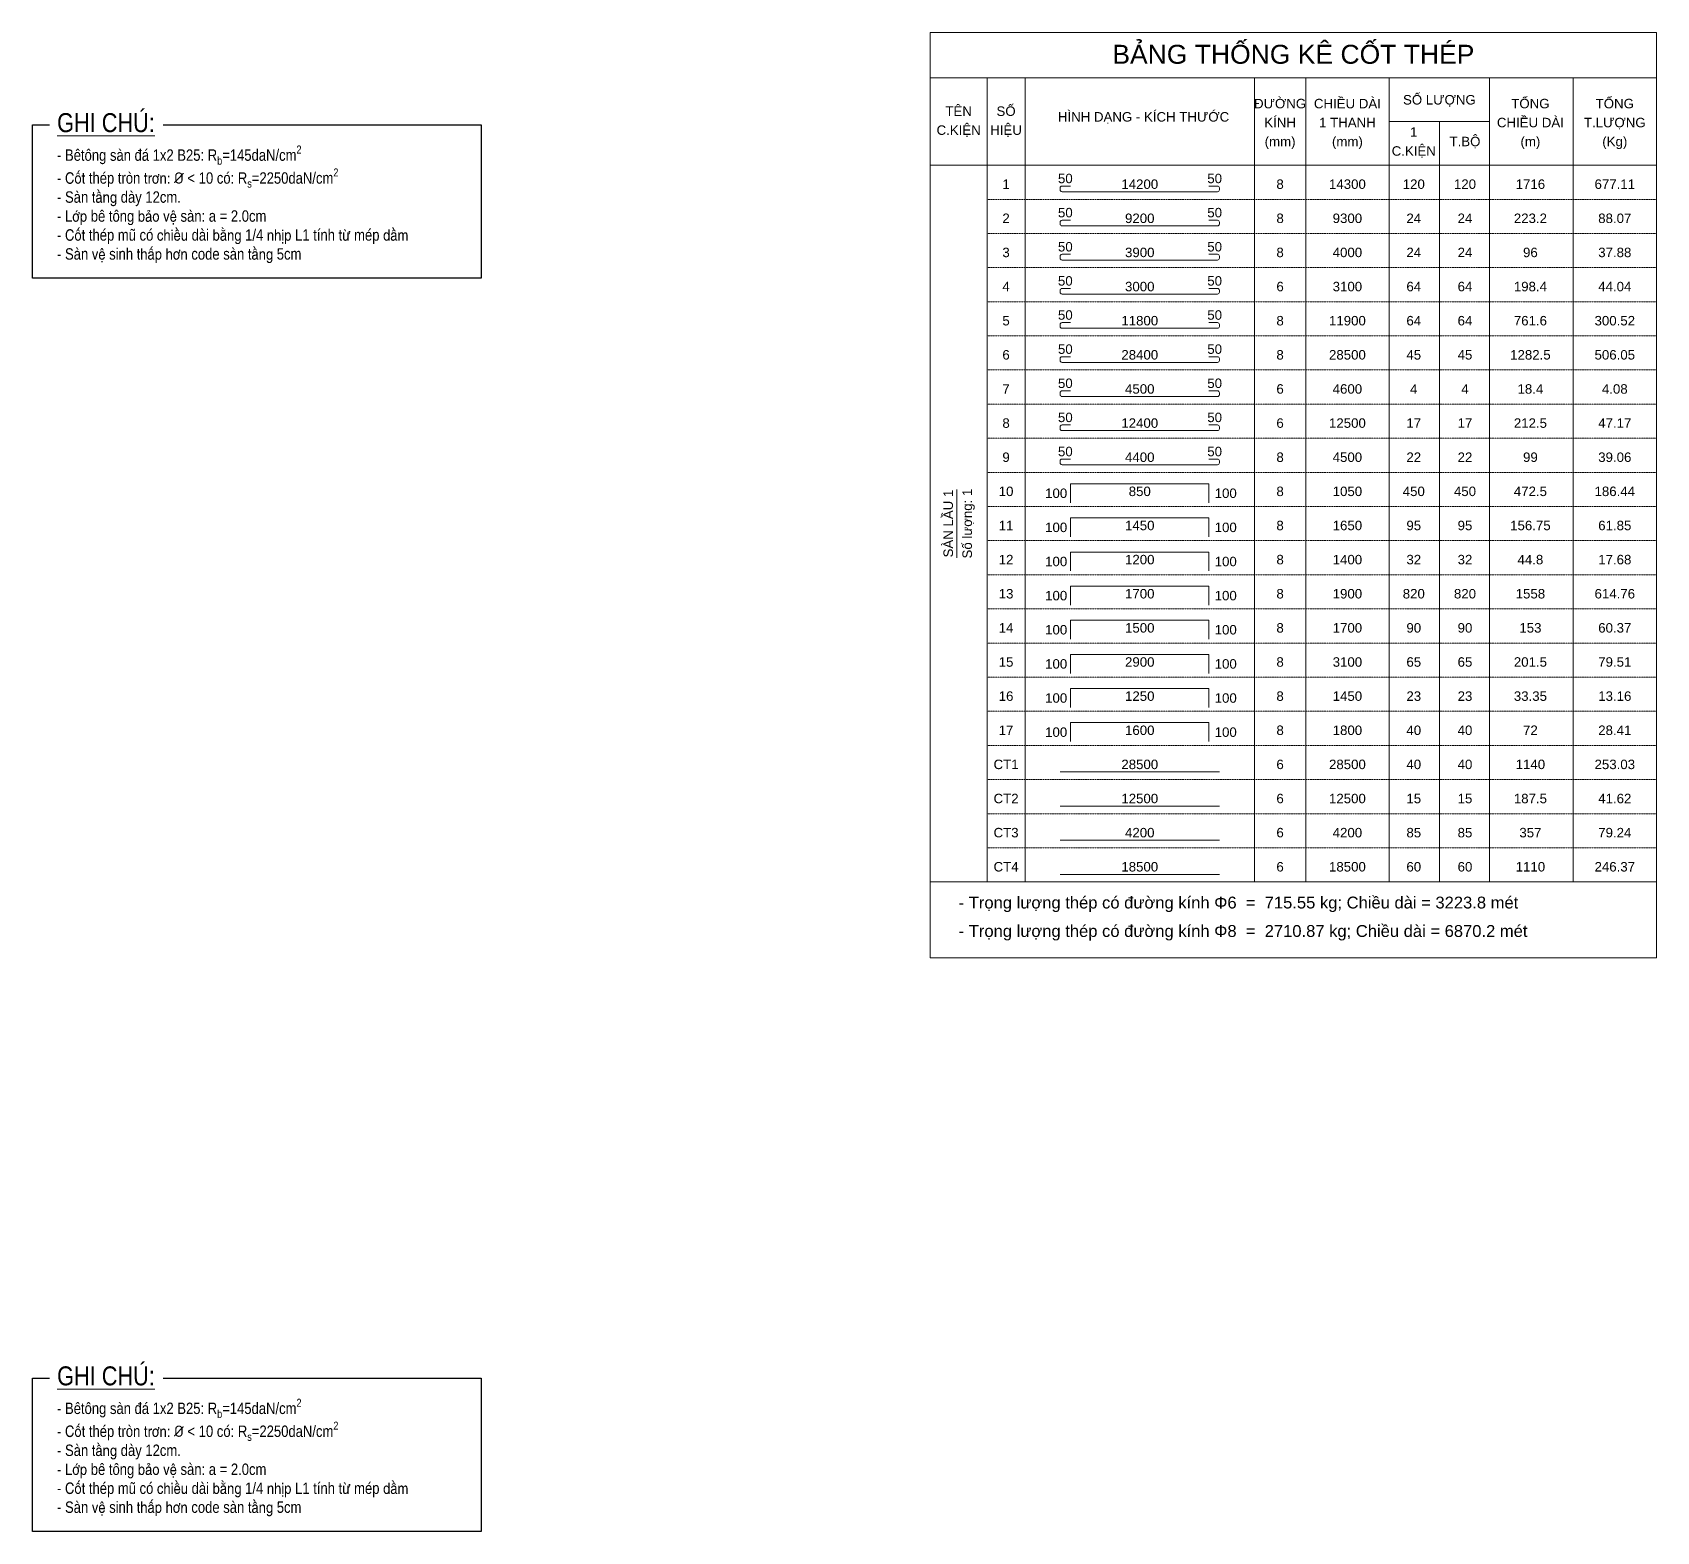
# Model space of a CAD drawing. Header units: millimetres. Extents: x 105195 to 185486, y -51269 to 23444.
# Drawn here: x 142667 to 185486, y -24119 to 15410 of the extents above; entities that cross this region are included whole.
import ezdxf
from ezdxf.enums import TextEntityAlignment as Align

# ---------------------------------------------------------------- set-up
doc = ezdxf.new("R2010")
doc.units = ezdxf.units.MM
doc.header["$LTSCALE"] = 2
doc.header["$MEASUREMENT"] = 0
doc.linetypes.add('HIDDENX2', pattern=[0.75, 0.5, -0.25])
for name, color, linetype, lineweight in [('Bao', 2, 'Continuous', 0), ('bao bao bao', 2, 'Continuous', 25), ('NetMo', 9, 'HIDDENX2', 0), ('Steel', 4, 'Continuous', 0), ('TEXT', 6, 'Continuous', 15), ('TextThep', 7, 'Continuous', 0)]:
    doc.layers.add(name, color=color, linetype=linetype, lineweight=lineweight)
doc.styles.add('CHU', font='VHELVCN0.TTF')
doc.styles.add('Hoa', font='microsslv.ttf')
doc.styles.add('Thuong', font='microsslv.ttf')

msp = doc.modelspace()

# ---------------------------------------------------------------- linework, layer by layer
at = {"layer": 'Bao'}
for p, q in [((166336.3, 15410.2), (185486.3, 15410.2)), ((166336.3, 15410.2), (166336.3, -8989.8)), ((185486.3, 15410.2), (185486.3, -8989.8)), ((166336.3, 14210.2), (185486.3, 14210.2)), ((167836.3, 14210.2), (167836.3, -6989.8)), ((168836.3, 14210.2), (168836.3, -6989.8)), ((174886.3, 14210.2), (174886.3, -6989.8)), ((176236.3, 14210.2), (176236.3, -6989.8)), ((178436.3, 14210.2), (178436.3, -6989.8)), ((181086.3, 14210.2), (181086.3, -6989.8)), ((183286.3, 14210.2), (183286.3, -6989.8)), ((178436.3, 13060.2), (181086.3, 13060.2)), ((179761.3, 13060.2), (179761.3, -6989.8)), ((166336.3, 11910.2), (185486.3, 11910.2)), ((166336.3, -8989.8), (185486.3, -8989.8))]:
    msp.add_line(p, q, dxfattribs=at)
at = {"layer": 'bao bao bao'}
for points in [[(146115.3, 12970.6), (154497.2, 12970.6), (154497.2, 8928.1), (142666.6, 8928.1), (142666.6, 12970.6), (143118.3, 12970.6)], [(146115.3, -20076.5), (154497.2, -20076.5), (154497.2, -24119), (142666.6, -24119), (142666.6, -20076.5), (143118.3, -20076.5)]]:
    msp.add_lwpolyline(points, dxfattribs=at)
at = {"layer": 'NetMo'}
for p, q in [((167836.3, 11010.2), (185486.3, 11010.2)), ((167836.3, 10110.2), (185486.3, 10110.2)), ((167836.3, 9210.2), (185486.3, 9210.2)), ((167836.3, 8310.2), (185486.3, 8310.2)), ((167836.3, 7410.2), (185486.3, 7410.2)), ((167836.3, 6510.2), (185486.3, 6510.2)), ((167836.3, 5610.2), (185486.3, 5610.2)), ((167836.3, 4710.2), (185486.3, 4710.2)), ((167836.3, 3810.2), (185486.3, 3810.2)), ((167836.3, 2910.2), (185486.3, 2910.2)), ((167836.3, 2010.2), (185486.3, 2010.2)), ((167836.3, 1110.2), (185486.3, 1110.2)), ((167836.3, 210.2), (185486.3, 210.2)), ((167836.3, -689.8), (185486.3, -689.8)), ((167836.3, -1589.8), (185486.3, -1589.8)), ((167836.3, -2489.8), (185486.3, -2489.8)), ((167836.3, -3389.8), (185486.3, -3389.8)), ((167836.3, -4289.8), (185486.3, -4289.8)), ((167836.3, -5189.8), (185486.3, -5189.8)), ((167836.3, -6089.8), (185486.3, -6089.8)), ((167836.3, -6989.8), (185486.3, -6989.8))]:
    msp.add_line(p, q, dxfattribs=at)
at = {"layer": 'Steel'}
for points in [[(170036.3, 11360.2), (169811.3, 11360.2, 0.4142136), (169761.3, 11310.2), (169761.3, 11260.2, 0.4142136), (169811.3, 11210.2), (173911.3, 11210.2, 0.4142136), (173961.3, 11260.2), (173961.3, 11310.2, 0.4142136), (173911.3, 11360.2), (173686.3, 11360.2)], [(170036.3, 10460.2), (169811.3, 10460.2, 0.4142136), (169761.3, 10410.2), (169761.3, 10360.2, 0.4142136), (169811.3, 10310.2), (173911.3, 10310.2, 0.4142136), (173961.3, 10360.2), (173961.3, 10410.2, 0.4142136), (173911.3, 10460.2), (173686.3, 10460.2)], [(170036.3, 9560.2), (169811.3, 9560.2, 0.4142136), (169761.3, 9510.2), (169761.3, 9460.2, 0.4142136), (169811.3, 9410.2), (173911.3, 9410.2, 0.4142136), (173961.3, 9460.2), (173961.3, 9510.2, 0.4142136), (173911.3, 9560.2), (173686.3, 9560.2)], [(170036.3, 8660.2), (169811.3, 8660.2, 0.4142136), (169761.3, 8610.2), (169761.3, 8560.2, 0.4142136), (169811.3, 8510.2), (173911.3, 8510.2, 0.4142136), (173961.3, 8560.2), (173961.3, 8610.2, 0.4142136), (173911.3, 8660.2), (173686.3, 8660.2)], [(170036.3, 7760.2), (169811.3, 7760.2, 0.4142136), (169761.3, 7710.2), (169761.3, 7660.2, 0.4142136), (169811.3, 7610.2), (173911.3, 7610.2, 0.4142136), (173961.3, 7660.2), (173961.3, 7710.2, 0.4142136), (173911.3, 7760.2), (173686.3, 7760.2)], [(170036.3, 6860.2), (169811.3, 6860.2, 0.4142136), (169761.3, 6810.2), (169761.3, 6760.2, 0.4142136), (169811.3, 6710.2), (173911.3, 6710.2, 0.4142136), (173961.3, 6760.2), (173961.3, 6810.2, 0.4142136), (173911.3, 6860.2), (173686.3, 6860.2)], [(170036.3, 5960.2), (169811.3, 5960.2, 0.4142136), (169761.3, 5910.2), (169761.3, 5860.2, 0.4142136), (169811.3, 5810.2), (173911.3, 5810.2, 0.4142136), (173961.3, 5860.2), (173961.3, 5910.2, 0.4142136), (173911.3, 5960.2), (173686.3, 5960.2)], [(170036.3, 5060.2), (169811.3, 5060.2, 0.4142136), (169761.3, 5010.2), (169761.3, 4960.2, 0.4142136), (169811.3, 4910.2), (173911.3, 4910.2, 0.4142136), (173961.3, 4960.2), (173961.3, 5010.2, 0.4142136), (173911.3, 5060.2), (173686.3, 5060.2)], [(170036.3, 4160.2), (169811.3, 4160.2, 0.4142136), (169761.3, 4110.2), (169761.3, 4060.2, 0.4142136), (169811.3, 4010.2), (173911.3, 4010.2, 0.4142136), (173961.3, 4060.2), (173961.3, 4110.2, 0.4142136), (173911.3, 4160.2), (173686.3, 4160.2)]]:
    msp.add_lwpolyline(points, format="xyb", dxfattribs=at)
for points in [[(170036.3, 3010.2), (170036.3, 3510.2), (173686.3, 3510.2), (173686.3, 3010.2)], [(170036.3, 2110.2), (170036.3, 2610.2), (173686.3, 2610.2), (173686.3, 2110.2)], [(170036.3, 1210.2), (170036.3, 1710.2), (173686.3, 1710.2), (173686.3, 1210.2)], [(170036.3, 310.2), (170036.3, 810.2), (173686.3, 810.2), (173686.3, 310.2)], [(170036.3, -589.8), (170036.3, -89.8), (173686.3, -89.8), (173686.3, -589.8)], [(170036.3, -1489.8), (170036.3, -989.8), (173686.3, -989.8), (173686.3, -1489.8)], [(170036.3, -2389.8), (170036.3, -1889.8), (173686.3, -1889.8), (173686.3, -2389.8)], [(170036.3, -3289.8), (170036.3, -2789.8), (173686.3, -2789.8), (173686.3, -3289.8)], [(169761.3, -4089.8), (173961.3, -4089.8)], [(169761.3, -4989.8), (173961.3, -4989.8)], [(169761.3, -5889.8), (173961.3, -5889.8)], [(169761.3, -6789.8), (173961.3, -6789.8)]]:
    msp.add_lwpolyline(points, dxfattribs=at)
at = {"layer": 'TEXT'}
for p, q in [((167036.3, 1560.2), (167036.3, 3360.2)), ((166336.3, -6989.8), (185486.3, -6989.8)), ((166336.3, -6989.8), (185486.3, -6989.8))]:
    msp.add_line(p, q, dxfattribs=at)

# ---------------------------------------------------------------- texts
at = {"layer": 'TEXT', "color": 4, "style": 'Hoa'}
msp.add_text('BẢNG THỐNG KÊ CỐT THÉP', height=500, dxfattribs=at).set_placement((175911.3, 14585.2), align=Align.CENTER)
at = {"layer": 'TEXT'}
for s, style, p in [('ĐƯỜNG', 'Hoa', (175561.3, 13410.2)), ('CHIỀU DÀI', 'Hoa', (177336.3, 13410.2)), ('SỐ LƯỢNG', 'Hoa', (179761.3, 13510.2)), ('TỔNG', 'Hoa', (182161.3, 13410.2)), ('TỔNG', 'Hoa', (184386.3, 13410.2)), ('TÊN', 'Hoa', (167086.3, 13210.2)), ('SỐ', 'Hoa', (168336.3, 13210.2)), ('HÌNH DẠNG - KÍCH THƯỚC', 'Hoa', (171961.3, 13060.2)), ('C.KIỆN', 'Hoa', (167086.3, 12710.2)), ('HIỆU', 'Hoa', (168336.3, 12710.2)), ('KÍNH', 'Hoa', (175561.3, 12910.2)), ('1 THANH', 'Hoa', (177336.3, 12910.2)), ('1', 'Hoa', (179086.3, 12660.2)), ('CHIỀU DÀI', 'Hoa', (182161.3, 12910.2)), ('T.LƯỢNG', 'Hoa', (184386.3, 12910.2)), ('(mm)', 'Thuong', (175561.3, 12410.2)), ('(mm)', 'Thuong', (177336.3, 12410.2)), ('C.KIỆN', 'Hoa', (179086.3, 12160.2)), ('T.BỘ', 'Hoa', (180436.3, 12410.2)), ('(m)', 'Thuong', (182161.3, 12410.2)), ('(Kg)', 'Thuong', (184386.3, 12410.2))]:
    msp.add_text(s, height=250, dxfattribs=dict(at, style=style)).set_placement(p, align=Align.CENTER)
for s, height, style, p in [('%%UGHI CHUÙ:', 500, 'CHU', (143315.6, 12782.5)), ('- Trọng lượng thép có đường kính Φ6  =  715.55 kg; Chiều dài = 3223.8 mét', 312.5, 'Hoa', (167086.3, -7689.8)), ('- Trọng lượng thép có đường kính Φ8  =  2710.87 kg; Chiều dài = 6870.2 mét', 312.5, 'Hoa', (167086.3, -8439.8)), ('%%UGHI CHUÙ:', 500, 'CHU', (143315.6, -20264.7))]:
    msp.add_text(s, height=height, dxfattribs=dict(at, style=style)).set_placement(p)
at = {"layer": 'TEXT', "style": 'Hoa'}
for s, p in [('SÀN LẦU 1', (166936.3, 2460.2)), ('Số lượng: 1', (167436.3, 2460.2))]:
    msp.add_text(s, height=250, rotation=90.00021, dxfattribs=at).set_placement(p, align=Align.CENTER)
at = {"layer": 'TEXT', "char_height": 300, "width": 11354.915, "attachment_point": 1, "style": 'CHU'}
for insert in [(143314.3, 12428.5), (143314.3, -20618.6)]:
    msp.add_mtext('\\A1;- Beâtoâng saøn ñaù 1x2 B25: R{\\H0.7x;\\S^ b;}=145daN/cm{\\H0.7x;\\S2^ ;}\\P- Coát theùp troøn trôn: {\\fISOCPEUR|b0|i0|c0|p34;%%C} < 10 coù: R{\\H0.7x;\\S^ s;}=2250daN/cm{\\H0.7x;\\S2^ ;}\\P- Saøn taàng daøy 12cm.\\P- Lôùp beâ toâng baûo veä saøn: a = 2.0cm\\P- Coát theùp muõ coù chieàu daøi baèng 1/4 nhòp L1 tính töø meùp daàm   \\P- Saøn veä sinh thaáp hôn code saøn taàng 5cm', dxfattribs=dict(at, insert=insert))
at = {"layer": 'TextThep', "style": 'Hoa'}
for s, p in [('50', (169898.8, 11360.2)), ('50', (173836.3, 11360.2)), ('1', (168336.3, 11210.2)), ('14200', (171861.3, 11210.2)), ('8', (175561.3, 11210.2)), ('50', (169898.8, 10460.2)), ('50', (173836.3, 10460.2)), ('2', (168336.3, 10310.2)), ('9200', (171861.3, 10310.2)), ('8', (175561.3, 10310.2)), ('50', (169898.8, 9560.2)), ('50', (173836.3, 9560.2)), ('3', (168336.3, 9410.2)), ('3900', (171861.3, 9410.2)), ('8', (175561.3, 9410.2)), ('4', (168336.3, 8510.2)), ('50', (169898.8, 8660.2)), ('3000', (171861.3, 8510.2)), ('50', (173836.3, 8660.2)), ('6', (175561.3, 8510.2)), ('5', (168336.3, 7610.2)), ('50', (169898.8, 7760.2)), ('11800', (171861.3, 7610.2)), ('50', (173836.3, 7760.2)), ('8', (175561.3, 7610.2)), ('6', (168336.3, 6710.2)), ('50', (169898.8, 6860.2)), ('28400', (171861.3, 6710.2)), ('50', (173836.3, 6860.2)), ('8', (175561.3, 6710.2)), ('7', (168336.3, 5810.2)), ('50', (169898.8, 5960.2)), ('4500', (171861.3, 5810.2)), ('50', (173836.3, 5960.2)), ('6', (175561.3, 5810.2)), ('8', (168336.3, 4910.2)), ('50', (169898.8, 5060.2)), ('12400', (171861.3, 4910.2)), ('50', (173836.3, 5060.2)), ('6', (175561.3, 4910.2)), ('9', (168336.3, 4010.2)), ('50', (169898.8, 4160.2)), ('4400', (171861.3, 4010.2)), ('50', (173836.3, 4160.2)), ('8', (175561.3, 4010.2)), ('10', (168336.3, 3110.2)), ('850', (171861.3, 3110.2)), ('8', (175561.3, 3110.2)), ('11', (168336.3, 2210.2)), ('1450', (171861.3, 2210.2)), ('8', (175561.3, 2210.2)), ('12', (168336.3, 1310.2)), ('1200', (171861.3, 1310.2)), ('8', (175561.3, 1310.2)), ('13', (168336.3, 410.2)), ('1700', (171861.3, 410.2)), ('8', (175561.3, 410.2)), ('14', (168336.3, -489.8)), ('1500', (171861.3, -489.8)), ('8', (175561.3, -489.8)), ('15', (168336.3, -1389.8)), ('2900', (171861.3, -1389.8)), ('8', (175561.3, -1389.8)), ('16', (168336.3, -2289.8)), ('1250', (171861.3, -2289.8)), ('8', (175561.3, -2289.8)), ('17', (168336.3, -3189.8)), ('1600', (171861.3, -3189.8)), ('8', (175561.3, -3189.8)), ('CT1', (168336.3, -4089.8)), ('28500', (171861.3, -4089.8)), ('6', (175561.3, -4089.8)), ('28500', (177336.3, -4089.8)), ('40', (179086.3, -4089.8)), ('40', (180436.3, -4089.8)), ('1140', (182161.3, -4089.8)), ('253.03', (184386.3, -4089.8)), ('CT2', (168336.3, -4989.8)), ('12500', (171861.3, -4989.8)), ('6', (175561.3, -4989.8)), ('12500', (177336.3, -4989.8)), ('15', (179086.3, -4989.8)), ('15', (180436.3, -4989.8)), ('187.5', (182161.3, -4989.8)), ('41.62', (184386.3, -4989.8)), ('CT3', (168336.3, -5889.8)), ('4200', (171861.3, -5889.8)), ('6', (175561.3, -5889.8)), ('4200', (177336.3, -5889.8)), ('85', (179086.3, -5889.8)), ('85', (180436.3, -5889.8)), ('357', (182161.3, -5889.8)), ('79.24', (184386.3, -5889.8)), ('CT4', (168336.3, -6789.8)), ('18500', (171861.3, -6789.8)), ('6', (175561.3, -6789.8)), ('18500', (177336.3, -6789.8)), ('60', (179086.3, -6789.8)), ('60', (180436.3, -6789.8)), ('1110', (182161.3, -6789.8)), ('246.37', (184386.3, -6789.8))]:
    msp.add_text(s, height=250, dxfattribs=at).set_placement(p, align=Align.BOTTOM_CENTER)
at = {"layer": 'TextThep', "color": 7, "style": 'Hoa'}
for s, p in [('14300', (177336.3, 11210.2)), ('120', (179086.3, 11210.2)), ('120', (180436.3, 11210.2)), ('1716', (182161.3, 11210.2)), ('677.11', (184386.3, 11210.2)), ('9300', (177336.3, 10310.2)), ('24', (179086.3, 10310.2)), ('24', (180436.3, 10310.2)), ('223.2', (182161.3, 10310.2)), ('88.07', (184386.3, 10310.2)), ('4000', (177336.3, 9410.2)), ('24', (179086.3, 9410.2)), ('24', (180436.3, 9410.2)), ('96', (182161.3, 9410.2)), ('37.88', (184386.3, 9410.2)), ('3100', (177336.3, 8510.2)), ('64', (179086.3, 8510.2)), ('64', (180436.3, 8510.2)), ('198.4', (182161.3, 8510.2)), ('44.04', (184386.3, 8510.2)), ('11900', (177336.3, 7610.2)), ('64', (179086.3, 7610.2)), ('64', (180436.3, 7610.2)), ('761.6', (182161.3, 7610.2)), ('300.52', (184386.3, 7610.2)), ('28500', (177336.3, 6710.2)), ('45', (179086.3, 6710.2)), ('45', (180436.3, 6710.2)), ('1282.5', (182161.3, 6710.2)), ('506.05', (184386.3, 6710.2)), ('4600', (177336.3, 5810.2)), ('4', (179086.3, 5810.2)), ('4', (180436.3, 5810.2)), ('18.4', (182161.3, 5810.2)), ('4.08', (184386.3, 5810.2)), ('12500', (177336.3, 4910.2)), ('17', (179086.3, 4910.2)), ('17', (180436.3, 4910.2)), ('212.5', (182161.3, 4910.2)), ('47.17', (184386.3, 4910.2)), ('4500', (177336.3, 4010.2)), ('22', (179086.3, 4010.2)), ('22', (180436.3, 4010.2)), ('99', (182161.3, 4010.2)), ('39.06', (184386.3, 4010.2)), ('1050', (177336.3, 3110.2)), ('450', (179086.3, 3110.2)), ('450', (180436.3, 3110.2)), ('472.5', (182161.3, 3110.2)), ('186.44', (184386.3, 3110.2)), ('1650', (177336.3, 2210.2)), ('95', (179086.3, 2210.2)), ('95', (180436.3, 2210.2)), ('156.75', (182161.3, 2210.2)), ('61.85', (184386.3, 2210.2)), ('1400', (177336.3, 1310.2)), ('32', (179086.3, 1310.2)), ('32', (180436.3, 1310.2)), ('44.8', (182161.3, 1310.2)), ('17.68', (184386.3, 1310.2)), ('1900', (177336.3, 410.2)), ('820', (179086.3, 410.2)), ('820', (180436.3, 410.2)), ('1558', (182161.3, 410.2)), ('614.76', (184386.3, 410.2)), ('1700', (177336.3, -489.8)), ('90', (179086.3, -489.8)), ('90', (180436.3, -489.8)), ('153', (182161.3, -489.8)), ('60.37', (184386.3, -489.8)), ('3100', (177336.3, -1389.8)), ('65', (179086.3, -1389.8)), ('65', (180436.3, -1389.8)), ('201.5', (182161.3, -1389.8)), ('79.51', (184386.3, -1389.8)), ('1450', (177336.3, -2289.8)), ('23', (179086.3, -2289.8)), ('23', (180436.3, -2289.8)), ('33.35', (182161.3, -2289.8)), ('13.16', (184386.3, -2289.8)), ('1800', (177336.3, -3189.8)), ('40', (179086.3, -3189.8)), ('40', (180436.3, -3189.8)), ('72', (182161.3, -3189.8)), ('28.41', (184386.3, -3189.8))]:
    msp.add_text(s, height=250, dxfattribs=at).set_placement(p, align=Align.BOTTOM_CENTER)
at = {"layer": 'TextThep', "style": 'Hoa'}
for p in [(169948.8, 3060.2), (169948.8, 2160.2), (169948.8, 1260.2), (169948.8, 360.2), (169948.8, -539.8), (169948.8, -1439.8), (169948.8, -2339.8), (169948.8, -3239.8)]:
    msp.add_text('100', height=250, dxfattribs=at).set_placement(p, align=Align.BOTTOM_RIGHT)
for p in [(173836.3, 3060.2), (173836.3, 2160.2), (173836.3, 1260.2), (173836.3, 360.2), (173836.3, -539.8), (173836.3, -1439.8), (173836.3, -2339.8), (173836.3, -3239.8)]:
    msp.add_text('100', height=250, dxfattribs=at).set_placement(p, align=Align.BOTTOM_LEFT)

doc.saveas('drawing.dxf')
